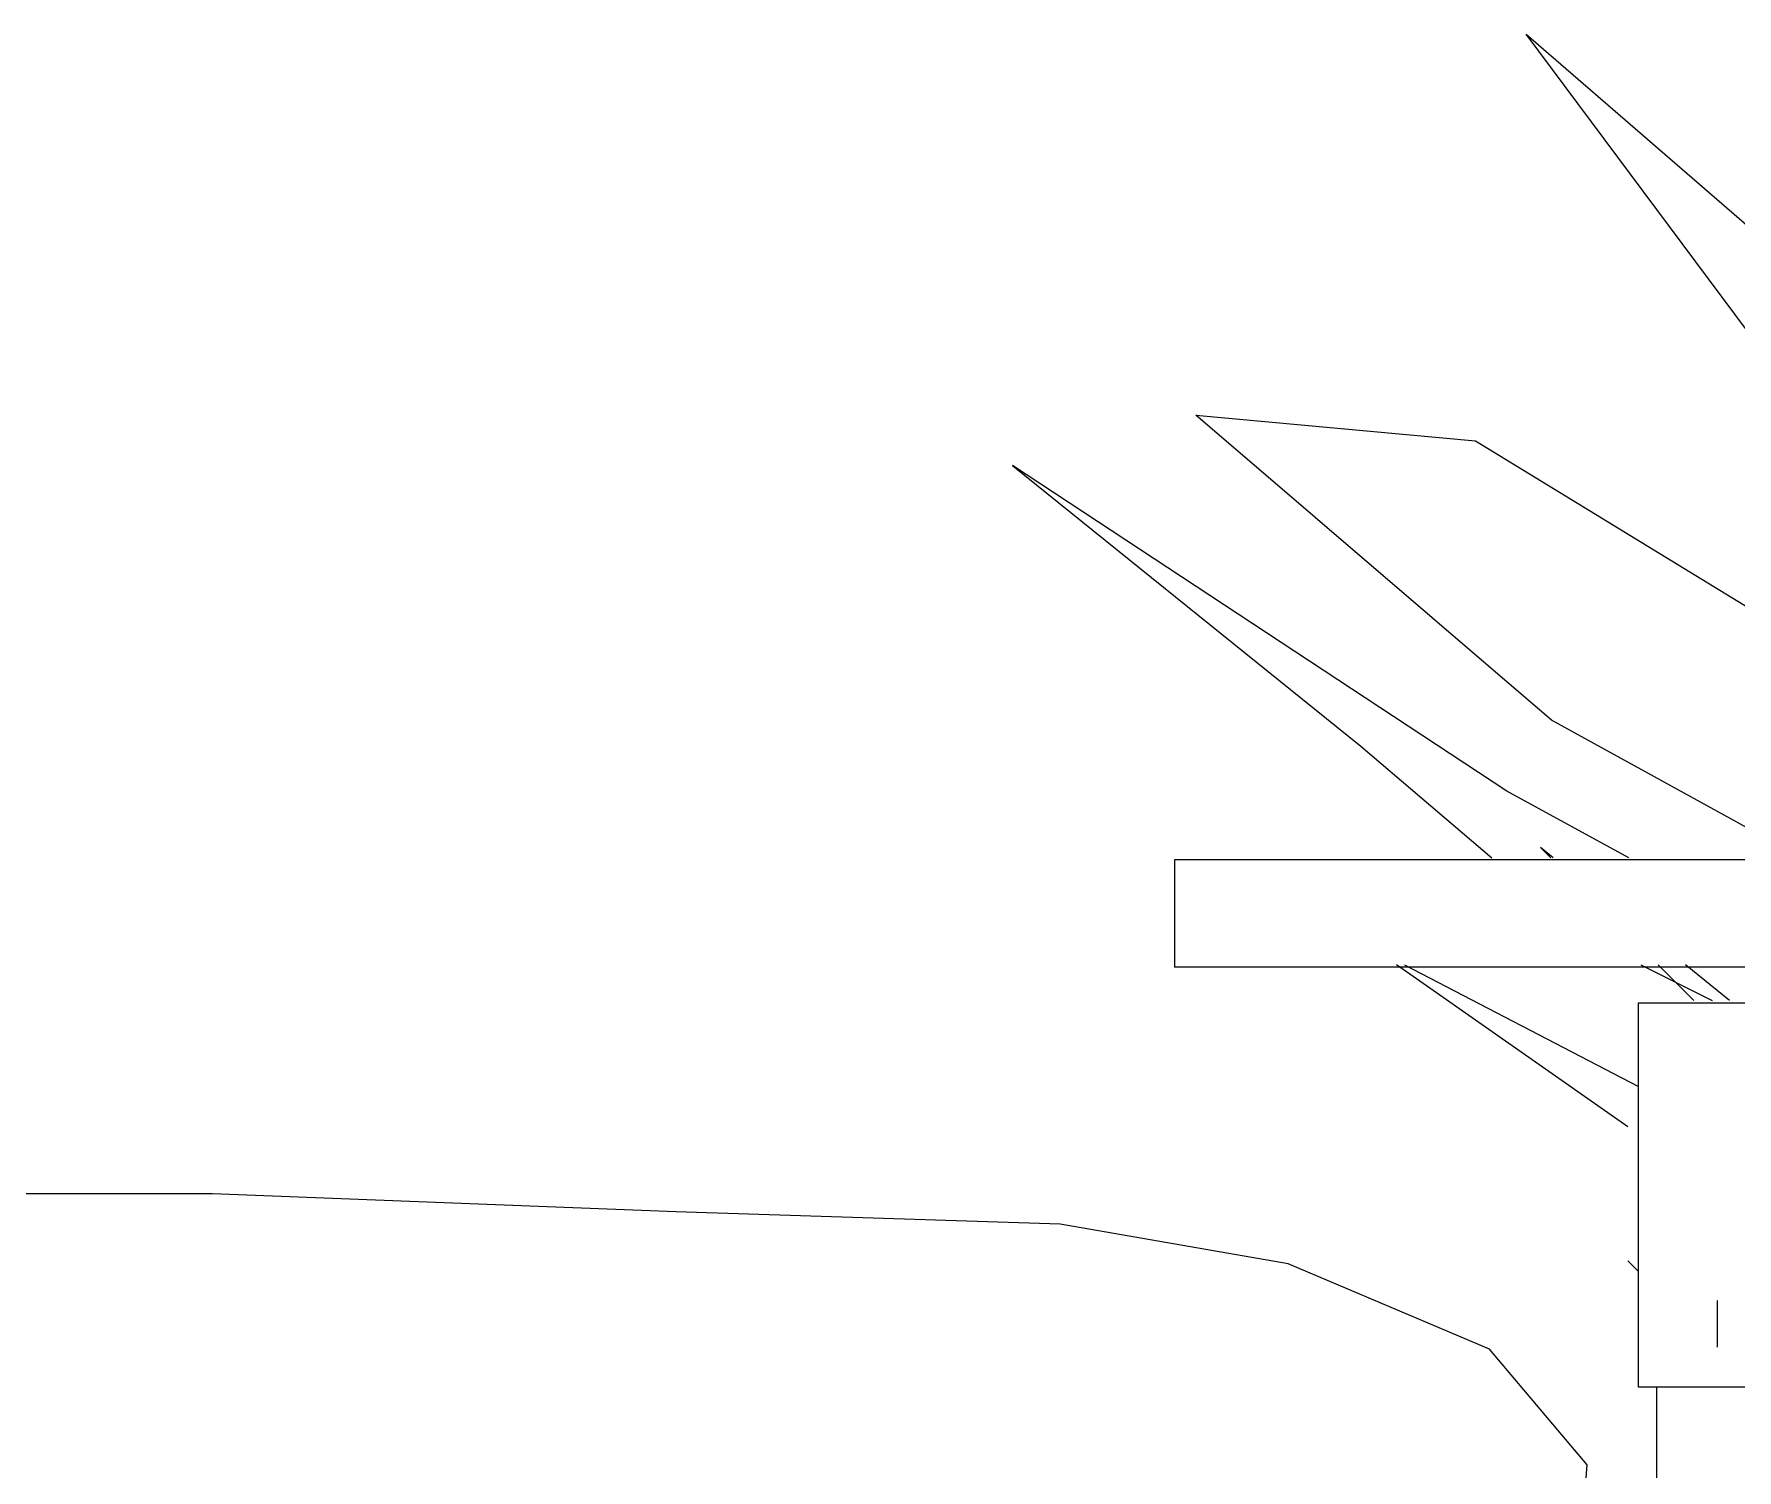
# Model space of a CAD drawing. Header units: metres. Extents: x -2 to 3328848, y -2 to 2725060.
# Drawn here: x 1663925.431 to 1663928.513, y 1363056.332 to 1363058.93 of the extents above; entities that cross this region are included whole.
import ezdxf

# ---------------------------------------------------------------- set-up
doc = ezdxf.new("R2010")
doc.units = ezdxf.units.M
doc.layers.get('0').update_dxf_attribs({"color": 253, "lineweight": 0})
for name, color, linetype, lineweight in [('8', 253, 'Continuous', 0), ('CAY', 253, 'Continuous', 0), ('CYAN', 253, 'Continuous', 0), ('DIENHOA', 253, 'Continuous', 0), ('muebles', 253, 'Continuous', 0)]:
    doc.layers.add(name, color=color, linetype=linetype, lineweight=lineweight)

# ---------------------------------------------------------------- blocks, each defined once
blk = doc.blocks.new('A$C307418F7')
at = {"layer": '8'}
blk.add_line((1125.56, 609.65, -685.71), (1080.06, 609.65, -685.71), dxfattribs=at)
at = {"layer": '8', "elevation": -685.71}
blk.add_lwpolyline([(1094.39, 616.9), (1094.39, 625.4)], dxfattribs=at)
at = {"layer": 'CYAN'}
for p, q in [((1080.06, 609.65, -685.71), (1080.06, 679.58, -685.71)), ((1080.06, 679.58, -685.71), (1151.56, 679.58, -685.71))]:
    blk.add_line(p, q, dxfattribs=at)
at = {"layer": 'CYAN', "elevation": -685.71}
for points in [[(1821.06, 705.58), (995.56, 705.58)], [(995.56, 705.58), (995.56, 686.08)], [(1821.06, 686.08), (995.56, 686.08)], [(1083.31, 609.65), (1083.31, 206.65)]]:
    blk.add_lwpolyline(points, dxfattribs=at)
at = {"layer": 'muebles', "elevation": -685.71}
blk.add_lwpolyline([(1067.36, 568.86), (1069.58, 581.06), (1070.69, 595.48), (1052.92, 616.56), (1016.28, 632.09), (974.72, 639.3), (904.77, 641.51), (820.39, 644.84), (746, 644.84), (733.78, 644.84)], dxfattribs=at)
blk = doc.blocks.new('SOFAS RECEPCION')
at = {"xscale": 0.003283773561833294, "yscale": 0.003283773561833294, "zscale": 0.003283773561833294}
blk.add_blockref('A$C307418F7', (22.9208, 18.6749), dxfattribs=at)
blk = doc.blocks.new('Cay42_md')
at = {"layer": 'DIENHOA'}
for p, q in [((-726.04, 2063.06), (-554.04, 1914.07)), ((-449.48, 1691.63), (-726.04, 2063.06)), ((-714.57, 1753.62), (-875.1, 1891.15)), ((-875.1, 1891.15), (-748.97, 1879.69)), ((-748.97, 1879.69), (-542.57, 1753.62)), ((-734.8, 1721.65), (-957.77, 1868.53)), ((-957.77, 1868.53), (-800.68, 1741.91)), ((-601.8, 1691.63), (-714.57, 1753.62)), ((-800.68, 1741.91), (-741.5, 1691.63)), ((-679.74, 1691.63), (-734.8, 1721.65)), ((-719.6, 1696.32), (-714.9, 1691.63)), ((-713.81, 1691.63), (-719.6, 1696.32)), ((-680.17, 1570.25), (-784.59, 1643.31)), ((-781, 1643.31), (-675.34, 1588.55)), ((-674.33, 1643.31), (-642.1, 1627.2)), ((-666.56, 1643.31), (-650.44, 1627.2)), ((-634.31, 1627.2), (-654.18, 1643.31)), ((-675.34, 1505.1), (-680.17, 1509.93))]:
    blk.add_line(p, q, dxfattribs=at)
at = {"xscale": 754.5911430642498, "yscale": 754.5911430642498, "zscale": 754.5911430642498}
blk.add_blockref('SOFAS RECEPCION', (-20647.44, -14149.62, 1699.13), dxfattribs=at)

msp = doc.modelspace()

# ---------------------------------------------------------------- block references
at = {"layer": 'CAY', "xscale": 0.004011825644057581, "yscale": 0.004011825644057581, "zscale": 0.004011825644057581}
msp.add_blockref('Cay42_md', (1663931.044, 1363050.6532), dxfattribs=at)

doc.saveas('drawing.dxf')
